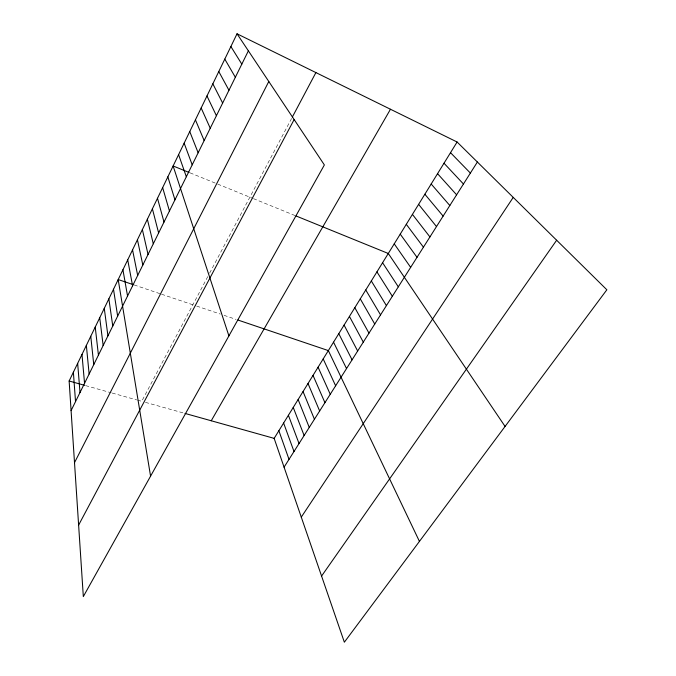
<?xml version="1.0" encoding="UTF-8"?>
<svg xmlns="http://www.w3.org/2000/svg" width="676" height="676" viewBox="0 0 676 676"><rect width="100%" height="100%" fill="white"/><g stroke="black" fill="none" stroke-linecap="round" stroke-linejoin="round"><path stroke-width="0.51" stroke-dasharray="3.38 2.54" d="M207.777 276.619L141.706 401.307L137.684 400.184M209.628 273.138L291.897 117.886M85.599 385.607L111.253 392.79M112.182 393.052L136.679 399.905M145.433 402.355L184.016 413.146M134.169 284.951L160.584 293.883M161.556 294.212L195.719 305.763M196.674 306.084L220.317 314.07M224.06 315.337L236.059 319.393M190.083 172.87L215.914 183.373M217.74 184.117L252.57 198.279M253.466 198.651L295.074 215.568"/><path stroke-width="1.01" d="M237.031 33.8L324.37 164.936L83.325 596.578L69.138 381.002L237.031 33.8L457.103 142.011L606.862 289.784L344.354 642.2L274.152 438.369L457.103 142.011M71.081 410.628L248.379 50.835M74.512 462.654L268.795 81.492M292.37 116.999L315.903 72.585M78.619 525.1L294.144 119.551M211.233 420.768L390.466 109.25M284.072 467.167L477.383 162.02M301.276 517.132L513.228 197.392M321.573 576.07L556.644 240.233M69.138 381.002L84.644 385.337M185.004 413.425L274.152 438.369M133.18 284.621L118.19 279.551L150.571 476.149M237.893 320.018L328.342 350.59L419.441 541.4M189.145 172.49L173.115 165.966L228.91 335.879M296.012 215.948L388.294 253.483L505.073 426.438M450.52 152.675L470.378 173.073M444.005 163.229L463.457 184.007M437.558 173.673L456.604 194.823M431.178 184.007L449.827 205.521M424.858 194.24L443.126 216.1M418.613 204.363L436.493 226.57M412.428 214.385L429.928 236.93M406.301 224.305L423.438 247.179M400.234 234.133L417.016 257.319M394.235 243.85L410.653 267.35M382.582 262.736L398.316 286.827M376.921 271.896L392.334 296.265M230.871 46.526L241.822 64.136M371.318 280.971L386.41 305.62M365.767 289.962L380.546 314.881M224.787 59.108L235.349 77.275M360.274 298.868L374.741 324.049M354.824 307.69L368.986 333.124M218.779 71.538L228.953 90.246M349.433 316.436L363.291 342.115M344.084 325.088L357.655 351.021M212.839 83.824L222.641 103.056M338.786 333.665L352.069 359.835M333.538 342.166L346.534 368.572M206.966 95.967L216.405 115.714M323.196 358.931L335.626 385.785M318.083 367.203L330.251 394.269M201.161 107.974L210.244 128.22M313.03 375.4L324.928 402.676M308.019 383.52L319.655 411M195.423 119.838L204.16 140.574M303.051 391.565L314.425 419.247M298.124 399.541L309.253 427.418M189.753 131.566L198.144 152.776M293.249 407.442L304.124 435.521M288.407 415.275L299.037 443.54M184.142 143.168L192.204 164.834M283.616 423.041L294.001 451.492M278.867 430.739L289.015 459.367M178.599 154.635L186.331 176.757M167.851 176.85L174.957 199.834M162.646 187.624L169.448 211.005M157.491 198.271L164.006 222.049M152.396 208.808L158.623 232.966M147.36 219.235L153.3 243.774M142.366 229.553L148.044 254.455M137.431 239.769L142.83 265.017M132.547 249.866L137.684 275.47M127.713 259.863L132.589 285.804M122.922 269.758L127.553 296.029M113.5 289.243L117.641 316.148M108.861 298.843L112.765 326.043M104.273 308.34L107.932 335.845M99.727 317.745L103.158 345.537M95.223 327.049L98.434 355.128M90.77 336.268L93.753 364.618M86.351 345.394L89.131 374.005M81.982 354.427L84.551 383.3M77.664 363.367L80.013 392.502M73.38 372.231L75.526 401.612"/></g></svg>
